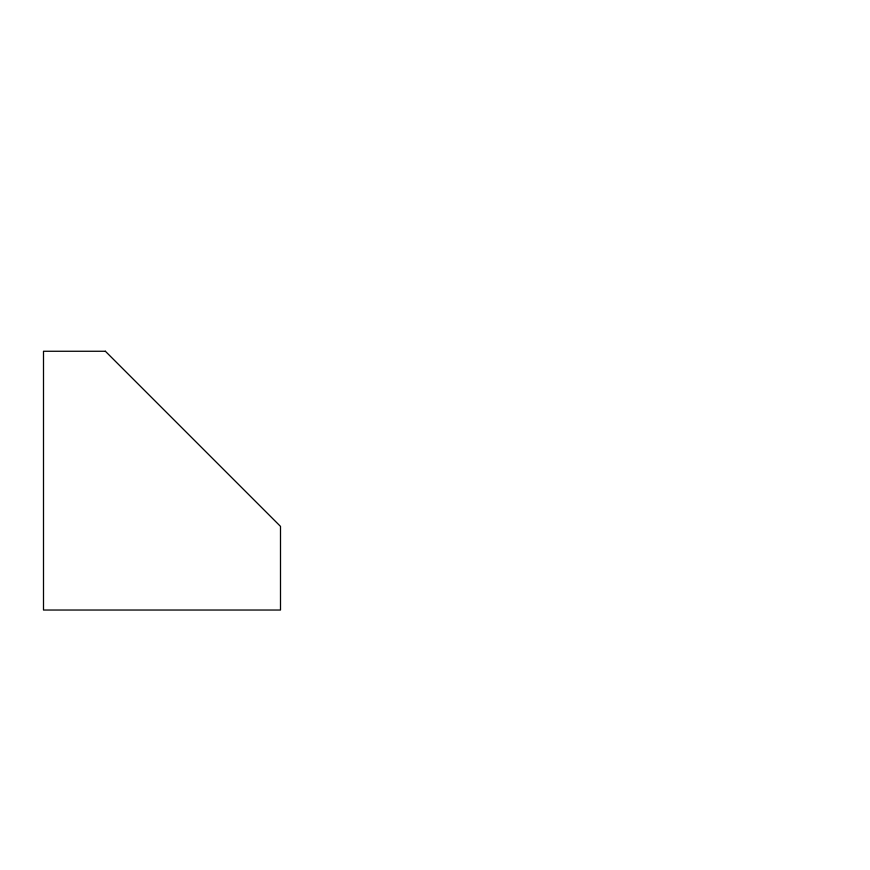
<?xml version="1.0" encoding="UTF-8"?>
<svg xmlns="http://www.w3.org/2000/svg" width="870" height="870" viewBox="0 0 870 870"><rect width="100%" height="100%" fill="white"/><g stroke="black" fill="none" stroke-linecap="round" stroke-linejoin="round"><path stroke-width="1.3" d="M105.379 351.262L43.5 351.262L43.5 610.033L280.499 610.033L280.499 526.383L105.379 351.262"/></g></svg>
